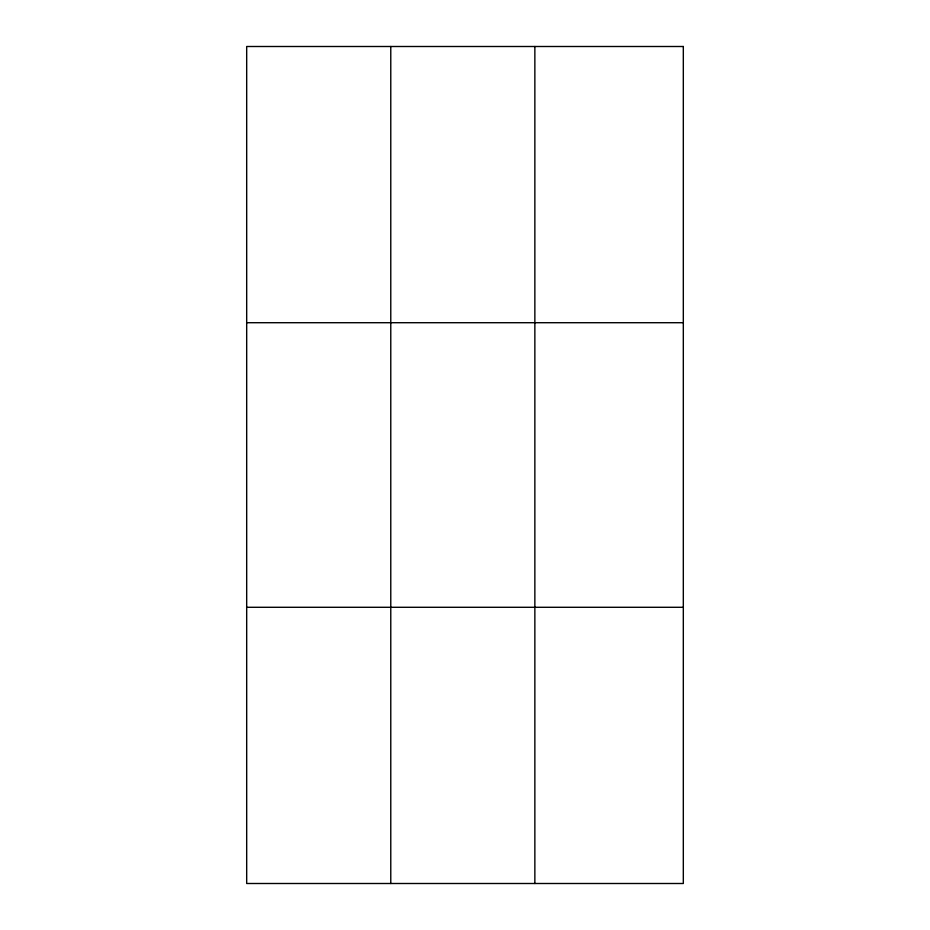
<?xml version="1.0" encoding="UTF-8"?>
<svg xmlns="http://www.w3.org/2000/svg" width="930" height="930" viewBox="0 0 930 930"><rect width="100%" height="100%" fill="white"/><g stroke="black" fill="none" stroke-linecap="round" stroke-linejoin="round"><path stroke-width="1.4" d="M390.774 46.5L390.774 883.5M534.855 46.5L534.855 883.5M246.683 322.71L683.317 322.71M246.683 607.29L683.317 607.29M683.317 46.5L683.317 883.5L246.683 883.5L246.683 46.5L683.317 46.5"/></g></svg>
